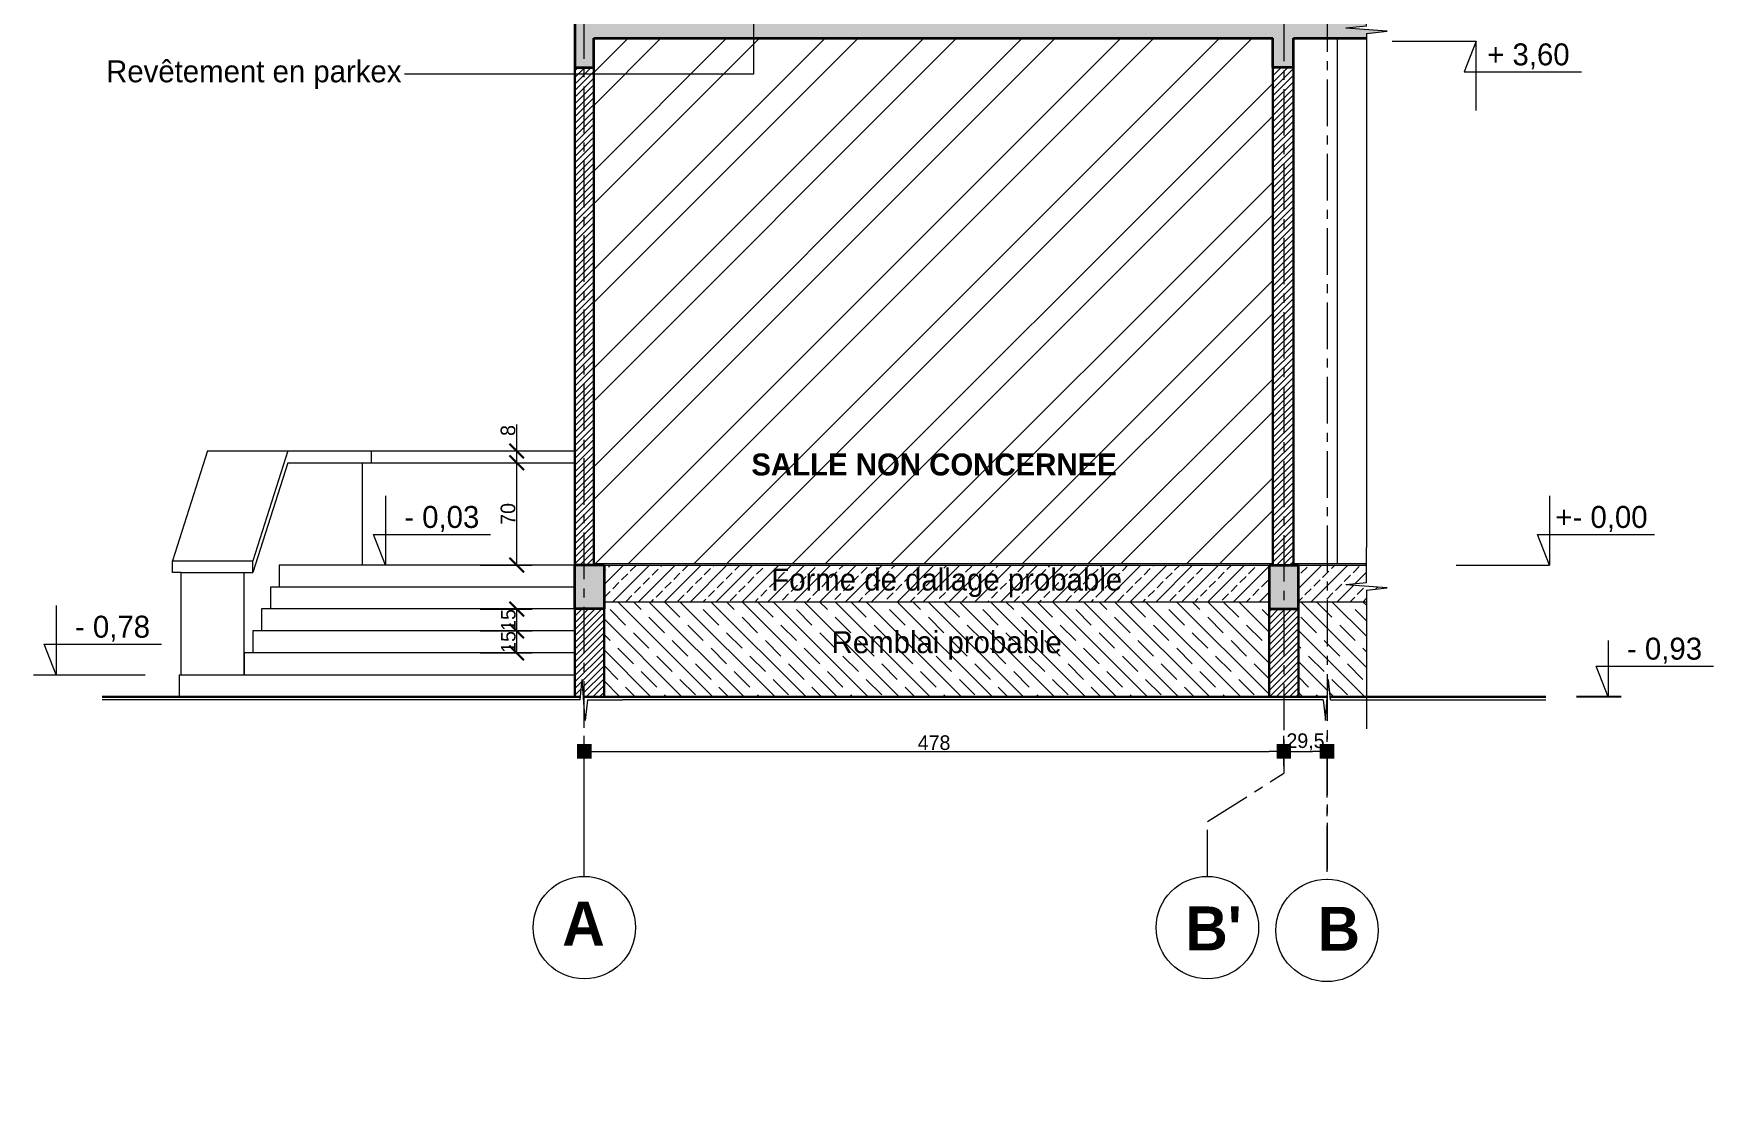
# Model space of a CAD drawing. Header units: centimetres. Extents: x -15293 to 11572, y -4790 to 2619.
# Drawn here: x 2341 to 3489, y 1375 to 2096 of the extents above; entities that cross this region are included whole.
import ezdxf
from ezdxf import colors
from ezdxf.entities.mleader import LeaderData, LeaderLine
from ezdxf.math import Vec2, Vec3

# ---------------------------------------------------------------- set-up
doc = ezdxf.new("R2010")
doc.units = ezdxf.units.CM
doc.linetypes.add('Axe', pattern=[1093.611073, 529.166651, -211.666656, 141.111112, -211.666656])
doc.linetypes.add('CENTER', pattern=[50.8, 31.75, -6.35, 6.35, -6.35])
doc.layers.get('0').update_dxf_attribs({"lineweight": 0})
for name, color, linetype, lineweight in [('Hachure', 7, 'Continuous', 30), ('Symbole de rupture', 6, 'Continuous', 0), ('TSJ_MUR', 1, 'Continuous', 30), ('TSJ_TN', 34, 'Continuous', 30), ('TSJ_VUE', 5, 'Continuous', 13)]:
    doc.layers.add(name, color=color, linetype=linetype, lineweight=lineweight)
for name, color, linetype, lineweight, true_color in [('TSJ_AXE', 7, 'CENTER', 0, 0xb80000), ('TSJ_COUPE', 7, 'Continuous', 35, 0xff4747), ('TSJ_HACHURE', 7, 'Axe', 0, 0x969696)]:
    doc.layers.add(name, color=color, linetype=linetype, lineweight=lineweight, true_color=true_color)
doc.layers.add('TSJ_COTATION', color=144, linetype='Continuous')
doc.layers.add('TSJ_TEXTE', color=6, linetype='Continuous')
doc.styles.get("Standard").update_dxf_attribs({"font": 'GOTHIC.TTF'})
doc.dimstyles.new('Axe cotation', dxfattribs={"dimtxt": 10, "dimasz": 10, "dimexe": 10.625, "dimexo": 5, "dimtad": 1, "dimtxsty": 'Standard', "dimblk": 'BOXFILLED', "dimcen": 8, "dimadec": 0, "dimazin": 0, "dimtfac": 1, "dimtmove": 0, "dimatfit": 3, "dimldrblk": 'BOXFILLED', "dimfxl": 1, "dimlwd": 9, "dimlwe": 9, "dimarcsym": 0})
doc.dimstyles.new('ISO-25', dxfattribs={"dimtxt": 10, "dimasz": 10, "dimexe": 10.625, "dimexo": 5, "dimtad": 1, "dimtxsty": 'Standard', "dimblk": 'ARCHTICK', "dimcen": 8, "dimadec": 0, "dimazin": 0, "dimtfac": 1, "dimtmove": 0, "dimatfit": 3, "dimldrblk": 'ARCHTICK', "dimfxl": 25, "dimfxlon": 1, "dimlwd": 9, "dimlwe": 9, "dimarcsym": 0})

# ---------------------------------------------------------------- blocks, each defined once
blk = doc.blocks.new('_Dot')
at = {"color": 0, "linetype": 'ByBlock', "lineweight": -2}
blk.add_line((-0.5, 0), (-1, 0), dxfattribs=at)
at = {"color": 0, "linetype": 'ByBlock', "const_width": 0.5}
blk.add_lwpolyline([(-0.25, 0, 1), (0.25, 0, 1)], format="xyb", close=True, dxfattribs=at)
blk = doc.blocks.new('Marque de rupture')
at = {"layer": 'Symbole de rupture', "lineweight": 20}
for p, q in [((0, -3.6), (0, 20.4)), ((0, -3.6), (-14.1, -5.1)), ((14.1, -7.1), (-14.1, -5.1)), ((0, -8.6), (14.1, -7.1)), ((0, -8.6), (0, -32.6))]:
    blk.add_line(p, q, dxfattribs=at)
blk = doc.blocks.new('_BoxFilled')
at = {"color": 0, "linetype": 'ByBlock', "lineweight": -2}
blk.add_line((-0.5, 0), (-1, 0), dxfattribs=at)
at = {"color": 0, "linetype": 'ByBlock'}
blk.add_solid([(-0.5, 0.5), (0.5, 0.5), (-0.5, -0.5), (0.5, -0.5)], dxfattribs=at)
blk = doc.blocks.new('*D384')
at = {"layer": 'Defpoints', "color": 0, "linetype": 'ByBlock', "transparency": 16777216}
for p in [(3195, 1605.4), (3195, 1590.4), (2717, 1520)]:
    blk.add_point(p, dxfattribs=at)
at = {"layer": 'TSJ_AXE', "color": 0, "linetype": 'ByBlock', "lineweight": 9, "transparency": 16777216}
for p, q in [((2717, 1525), (2717, 1616.1)), ((3195, 1595.4), (3195, 1616.1)), ((2727, 1605.4), (3185, 1605.4))]:
    blk.add_line(p, q, dxfattribs=at)
at = {"layer": 'TSJ_AXE', "color": 0, "linetype": 'ByBlock', "lineweight": 9, "transparency": 16777216, "xscale": 10, "yscale": 10, "zscale": 10, "rotation": 180}
blk.add_blockref('_BoxFilled', (2717, 1605.4), dxfattribs=at)
at = {"layer": 'TSJ_AXE', "color": 0, "linetype": 'ByBlock', "lineweight": 9, "transparency": 16777216, "xscale": 10, "yscale": 10, "zscale": 10}
blk.add_blockref('_BoxFilled', (3195, 1605.4), dxfattribs=at)
at = {"layer": 'TSJ_AXE', "color": 0, "linetype": 'ByBlock', "transparency": 16777216, "insert": (2956, 1611.3), "char_height": 10, "attachment_point": 5}
blk.add_mtext('478', dxfattribs=at)
blk = doc.blocks.new('*D385')
at = {"layer": 'Defpoints', "color": 0, "transparency": 16777216}
for p in [(3224.5, 1605.4), (3195, 1590.4), (3224.5, 1518)]:
    blk.add_point(p, dxfattribs=at)
at = {"layer": 'TSJ_AXE', "color": 0, "lineweight": 9, "transparency": 16777216}
for p, q in [((3195, 1595.4), (3195, 1616.1)), ((3224.5, 1523), (3224.5, 1616.1)), ((3205, 1605.4), (3214.5, 1605.4))]:
    blk.add_line(p, q, dxfattribs=at)
at = {"layer": 'TSJ_AXE', "color": 0, "lineweight": 9, "transparency": 16777216, "xscale": 10, "yscale": 10, "zscale": 10, "rotation": 180}
blk.add_blockref('_BoxFilled', (3195, 1605.4), dxfattribs=at)
at = {"layer": 'TSJ_AXE', "color": 0, "lineweight": 9, "transparency": 16777216, "xscale": 10, "yscale": 10, "zscale": 10}
blk.add_blockref('_BoxFilled', (3224.5, 1605.4), dxfattribs=at)
at = {"layer": 'TSJ_AXE', "color": 0, "transparency": 16777216, "insert": (3209.8, 1611.8), "char_height": 10, "attachment_point": 5}
blk.add_mtext('29,5', dxfattribs=at)
blk = doc.blocks.new('_ArchTick')
at = {"color": 0, "linetype": 'ByBlock', "const_width": 0.15}
blk.add_lwpolyline([(-0.5, -0.5), (0.5, 0.5)], dxfattribs=at)
blk = doc.blocks.new('*D506')
at = {"layer": 'Defpoints', "color": 0, "transparency": 16777216}
for p in [(2496.5, 1687.7), (2670.8, 1687.7), (2490.5, 1672.7)]:
    blk.add_point(p, dxfattribs=at)
at = {"layer": 'TSJ_COTATION', "color": 0, "lineweight": 9, "transparency": 16777216}
for p, q in [((2645.8, 1687.7), (2681.4, 1687.7)), ((2670.8, 1672.7), (2670.8, 1687.7)), ((2645.8, 1672.7), (2681.4, 1672.7))]:
    blk.add_line(p, q, dxfattribs=at)
at = {"layer": 'TSJ_COTATION', "color": 0, "lineweight": 9, "transparency": 16777216, "xscale": 10, "yscale": 10, "zscale": 10}
for p, rotation in [((2670.8, 1687.7), 90), ((2670.8, 1672.7), 270)]:
    blk.add_blockref('_ArchTick', p, dxfattribs=dict(at, rotation=rotation))
at = {"layer": 'TSJ_COTATION', "color": 0, "transparency": 16777216, "insert": (2665.1, 1680.2), "char_height": 10, "attachment_point": 5, "rotation": 90}
blk.add_mtext('15', dxfattribs=at)
blk = doc.blocks.new('*D507')
at = {"layer": 'Defpoints', "color": 0, "transparency": 16777216}
for p in [(2502.5, 1702.7), (2670.8, 1702.7), (2496.5, 1687.7)]:
    blk.add_point(p, dxfattribs=at)
at = {"layer": 'TSJ_COTATION', "color": 0, "lineweight": 9, "transparency": 16777216}
for p, q in [((2645.8, 1702.7), (2681.4, 1702.7)), ((2670.8, 1687.7), (2670.8, 1702.7)), ((2645.8, 1687.7), (2681.4, 1687.7))]:
    blk.add_line(p, q, dxfattribs=at)
at = {"layer": 'TSJ_COTATION', "color": 0, "lineweight": 9, "transparency": 16777216, "xscale": 10, "yscale": 10, "zscale": 10}
for p, rotation in [((2670.8, 1702.7), 90), ((2670.8, 1687.7), 270)]:
    blk.add_blockref('_ArchTick', p, dxfattribs=dict(at, rotation=rotation))
at = {"layer": 'TSJ_COTATION', "color": 0, "transparency": 16777216, "insert": (2665.1, 1695.2), "char_height": 10, "attachment_point": 5, "rotation": 90}
blk.add_mtext('15', dxfattribs=at)
blk = doc.blocks.new('*D508')
at = {"layer": 'Defpoints', "color": 0, "transparency": 16777216}
for p in [(2579.9, 1802.7), (2670.8, 1802.7), (2573.9, 1732.7)]:
    blk.add_point(p, dxfattribs=at)
at = {"layer": 'TSJ_COTATION', "color": 0, "lineweight": 9, "transparency": 16777216}
for p, q in [((2645.8, 1802.7), (2681.4, 1802.7)), ((2670.8, 1732.7), (2670.8, 1802.7)), ((2645.8, 1732.7), (2681.4, 1732.7))]:
    blk.add_line(p, q, dxfattribs=at)
at = {"layer": 'TSJ_COTATION', "color": 0, "lineweight": 9, "transparency": 16777216, "xscale": 10, "yscale": 10, "zscale": 10}
for p, rotation in [((2670.8, 1802.7), 90), ((2670.8, 1732.7), 270)]:
    blk.add_blockref('_ArchTick', p, dxfattribs=dict(at, rotation=rotation))
at = {"layer": 'TSJ_COTATION', "color": 0, "transparency": 16777216, "insert": (2664.9, 1767.7), "char_height": 10, "attachment_point": 5, "rotation": 90}
blk.add_mtext('70', dxfattribs=at)
blk = doc.blocks.new('*D509')
at = {"layer": 'Defpoints', "color": 0, "transparency": 16777216}
for p in [(2571.5, 1810.7), (2571.5, 1802.7), (2670.8, 1810.7)]:
    blk.add_point(p, dxfattribs=at)
at = {"layer": 'TSJ_COTATION', "color": 0, "lineweight": 9, "transparency": 16777216}
for p, q in [((2670.8, 1810.7), (2670.8, 1828.7)), ((2645.8, 1810.7), (2681.4, 1810.7)), ((2645.8, 1802.7), (2681.4, 1802.7)), ((2670.8, 1802.7), (2670.8, 1810.7))]:
    blk.add_line(p, q, dxfattribs=at)
at = {"layer": 'TSJ_COTATION', "color": 0, "lineweight": 9, "transparency": 16777216, "xscale": 10, "yscale": 10, "zscale": 10}
for p, rotation in [((2670.8, 1810.7), 90), ((2670.8, 1802.7), 270)]:
    blk.add_blockref('_ArchTick', p, dxfattribs=dict(at, rotation=rotation))
at = {"layer": 'TSJ_COTATION', "color": 0, "transparency": 16777216, "insert": (2664.9, 1824.7), "char_height": 10, "attachment_point": 5, "rotation": 90}
blk.add_mtext('8', dxfattribs=at)

msp = doc.modelspace()

# ---------------------------------------------------------------- hatches: boundary and pattern name
at = {"layer": 'TSJ_HACHURE', "lineweight": 0, "true_color": 0xc7c8ca}
h = msp.add_hatch(dxfattribs=at)
h.set_pattern_fill('ANSI31', color=9)
h.set_pattern_definition([(45, (661.058, -243.9354), (-2.245064, 2.245064), [])])
h.paths.add_polyline_path([(2717, 1702.715), (2710.5, 1702.715), (2710.5, 1642.715), (2714.299, 1642.715), (2715.568, 1654.681), (2716.414, 1642.715), (2717, 1642.715)])
h.paths.add_polyline_path([(2730.5, 1702.715), (2717, 1702.715), (2717, 1642.715), (2730.5, 1642.715)])
h.paths.add_polyline_path([(3195, 1702.715), (3185, 1702.715), (3185, 1642.715), (3195, 1642.715)])
h.paths.add_polyline_path([(3205, 1702.715), (3195, 1702.715), (3195, 1642.715), (3205, 1642.715)])
h.paths.add_polyline_path([(3195, 2072.715), (3187.5, 2072.715), (3187.5, 1732.715), (3195, 1732.715)])
h.paths.add_polyline_path([(3201.5, 2072.715), (3195, 2072.715), (3195, 1732.715), (3201.5, 1732.715)])
h.paths.add_polyline_path([(2723.5, 2521.715), (2719.932, 2521.715), (2718.432, 2535.856), (2716.432, 2507.573), (2714.932, 2521.715), (2710.5, 2521.715), (2710.5, 2496.715), (2723.5, 2496.715)])
h.paths.add_polyline_path([(3201.5, 2521.715), (3197.932, 2521.715), (3196.432, 2535.856), (3194.432, 2507.573), (3192.932, 2521.715), (3188.5, 2521.715), (3188.5, 2496.715), (3201.5, 2496.715)])
h.paths.add_polyline_path([(2723.5, 2464.715), (2710.852, 2464.715), (2710.5, 2464.568), (2710.5, 2449.715), (2723.5, 2449.715)])
h.paths.add_polyline_path([(2723.5, 2194.715), (2710.5, 2194.715), (2710.5, 2104.715), (2723.5, 2104.715)])
h.paths.add_polyline_path([(3201.5, 2464.715), (3188.5, 2464.715), (3188.5, 2394.715), (3201.5, 2394.715)])
h.paths.add_polyline_path([(2710.5, 2464.568), (2710.852, 2464.715), (2710.5, 2464.715)])
h.paths.add_polyline_path([(2710.5, 1732.715), (2723.5, 1732.715), (2723.5, 2072.715), (2710.5, 2072.715)])
at = {"layer": 'TSJ_HACHURE', "true_color": 0xc7c8ca}
h = msp.add_hatch(color=9, dxfattribs=at)
h.dxf.hatch_style = 1
h.paths.add_polyline_path([(2717, 1732.715), (2710.5, 1732.715), (2710.5, 1702.715), (2717, 1702.715)])
h.paths.add_polyline_path([(2730.5, 1732.715), (2717, 1732.715), (2717, 1702.715), (2730.5, 1702.715)])
h.paths.add_polyline_path([(3195, 1732.715), (3185, 1732.715), (3185, 1702.715), (3195, 1702.715)])
h.paths.add_polyline_path([(3205, 1732.715), (3195, 1732.715), (3195, 1702.715), (3205, 1702.715)])
h.paths.add_polyline_path([(3195, 2092.715), (3187.5, 2092.715), (3187.5, 2072.715), (3195, 2072.715)], flags=17)
h.paths.add_polyline_path([(3201.5, 2092.715), (3195, 2092.715), (3195, 2072.715), (3201.5, 2072.715)], flags=17)
h.paths.add_polyline_path([(2723.5, 2449.715), (2710.5, 2449.715), (2710.5, 2439.715), (2702.5, 2439.715), (2702.5, 2429.715), (2723.5, 2429.715)])
h.paths.add_polyline_path([(2723.5, 2379.715), (2711.5, 2379.715), (2711.5, 2369.715), (2723.5, 2369.715)])
h.paths.add_polyline_path([(2723.5, 2204.715), (2702.5, 2204.715), (2702.5, 2194.715), (2723.5, 2194.715)])
h.paths.add_polyline_path([(3201.5, 2394.715), (3188.5, 2394.715), (3188.5, 2374.715), (3201.5, 2374.715)])
h.paths.add_polyline_path([(2723.5, 2484.715), (3188.5, 2484.715), (3188.5, 2464.715), (3201.5, 2464.715), (3201.5, 2484.715), (3251.5, 2484.715), (3251.5, 2488.147), (3265.642, 2489.647), (3237.358, 2491.647), (3251.5, 2493.147), (3251.5, 2496.715), (3201.5, 2496.715), (3188.5, 2496.715), (2710.5, 2496.715), (2710.5, 2464.715), (2723.5, 2464.715)])
h.paths.add_polyline_path([(2723.5, 2092.715), (3251.5, 2092.715), (3251.5, 2096.147), (3265.642, 2097.647), (3237.358, 2099.647), (3251.5, 2101.147), (3251.5, 2104.715), (3201.5, 2104.715), (3188.5, 2104.715), (2710.5, 2104.715), (2710.5, 2072.715), (2723.5, 2072.715)])
at = {"layer": 'TSJ_HACHURE', "true_color": 0xc7c8ca, "transparency": 33554687}
h = msp.add_hatch(dxfattribs=at)
h.set_pattern_fill('ANSI32', color=9, scale=5)
h.set_pattern_definition([(45, (661.06, 1421.273), (-33.676, 33.676), []), (45, (683.51, 1421.273), (-33.676, 33.676), [])])
h.paths.add_polyline_path([(2832.555, 2092.715), (2723.5, 2092.715), (2723.5, 2072.715), (2723.5, 2068.128), (2832.555, 2068.128)], flags=17)
h.paths.add_polyline_path([(2831.832, 1785.527), (3080.699, 1785.527), (3080.699, 1818.346), (2831.832, 1818.346)], flags=24)
h.paths.add_polyline_path([(2846.582, 937.7), (3095.449, 937.7), (3095.449, 970.519), (2846.582, 970.519)], flags=24)
h.paths.add_polyline_path([(3187.5, 2072.715), (3195, 2072.715), (3195, 2092.715), (2832.555, 2092.715), (2832.555, 2068.128), (2723.5, 2068.128), (2723.5, 1733.715), (3187.5, 1733.715)])
at = {"layer": 'TSJ_HACHURE'}
h = msp.add_hatch(dxfattribs=at)
h.set_pattern_fill('JIS_STN_2.5', color=256, scale=5)
h.set_pattern_definition([(45, (661.058, -243.935), (-8.838835, 8.838835), []), (45, (669.883, -243.935), (-8.838835, 8.838835), [6, -2.5])])
h.paths.add_polyline_path([(3224.5, 1732.715), (3205, 1732.715), (3205, 1707.715), (3224.5, 1707.715)])
h.paths.add_polyline_path([(3251.5, 1715.715), (3265.642, 1717.215), (3237.358, 1719.215), (3251.5, 1720.715), (3251.5, 1732.715), (3224.5, 1732.715), (3224.5, 1707.715), (3251.5, 1707.715)])
h.paths.add_polyline_path([(2819.505, 1706.693), (3109.007, 1706.693), (3109.007, 1739.074), (2819.505, 1739.074)], flags=9)
edge = h.paths.add_edge_path()
edge.add_line((3185, 1707.715), (3185, 1732.715))
edge.add_line((3185, 1732.715), (3122.598, 1732.715))
edge.add_arc((3121.598, 1732.715), 1, -90, 0, ccw=False)
edge.add_arc((3121.598, 1732.715), 1, 180, 270, ccw=False)
edge.add_line((3120.598, 1732.715), (2730.5, 1732.715))
edge.add_line((2730.5, 1732.715), (2730.5, 1707.715))
edge.add_line((2730.5, 1707.715), (3185, 1707.715))
h = msp.add_hatch(dxfattribs=at)
h.set_pattern_fill('JIS_STN_1E', color=256, scale=15, angle=90)
h.set_pattern_definition([(135, (661.058, -243.935), (-10.6066, -10.6066), []), (135, (661.058, -233.36), (-10.6066, -10.6066), [15, -7.5])])
h.paths.add_polyline_path([(3224.5, 1707.715), (3205, 1707.715), (3205, 1702.715), (3205, 1642.715), (3224.5, 1642.715)])
h.paths.add_polyline_path([(3251.5, 1691.715), (3251.5, 1707.715), (3224.5, 1707.715), (3224.5, 1642.715), (3224.654, 1642.715), (3225.5, 1654.681), (3226.769, 1642.715), (3251.5, 1642.715)])
h.paths.add_polyline_path([(2868.865, 1663.62), (3059.566, 1663.62), (3059.566, 1696.001), (2868.865, 1696.001)], flags=24)
h.paths.add_polyline_path([(3185, 1642.715), (3185, 1696.128), (3121.598, 1696.128), (3121.598, 1707.715), (2730.5, 1707.715), (2730.5, 1642.715)])
h.paths.add_polyline_path([(3185, 1696.128), (3185, 1707.715), (3121.598, 1707.715), (3121.598, 1696.128)])

# ---------------------------------------------------------------- linework, layer by layer
at = {"layer": 'Hachure', "color": 9, "lineweight": 0, "true_color": 0xc7c8ca}
for p, q in [((2723.5, 1732.715), (3185, 1732.715)), ((3205, 1732.715), (3251.5, 1732.715)), ((3205, 1732.715), (3218, 1732.715)), ((2730.5, 1707.715), (3185, 1707.715)), ((3205, 1707.715), (3251.5, 1707.715)), ((3205, 1707.715), (3211, 1707.715))]:
    msp.add_line(p, q, dxfattribs=at)
at = {"layer": 'Symbole de rupture', "lineweight": 0}
for p, q in [((3251.5, 2072.147), (3251.5, 1744.715)), ((3251.5, 1691.715), (3251.5, 1620.715)), ((2690.068, 1640.539), (2387.632, 1640.539)), ((3198, 1640.539), (2743.068, 1640.539)), ((3251, 1640.539), (3374.061, 1640.539))]:
    msp.add_line(p, q, dxfattribs=at)
at = {"layer": 'TSJ_AXE'}
for p, q in [((2717, 1519.978), (2717, 2515.604)), ((3195, 2515.164), (3195, 1590.416)), ((3224.5, 2521.715), (3224.5, 1518.044)), ((3142.772, 1557.474), (3195, 1590.416)), ((3142.772, 1519.978), (3142.772, 1557.474))]:
    msp.add_line(p, q, dxfattribs=at)
at = {"layer": 'TSJ_AXE', "linetype": 'ByBlock'}
for centre in [(2717, 1484.978), (3142.772, 1484.978), (3224.5, 1483.044)]:
    msp.add_circle(centre, 35, dxfattribs=at)
at = {"layer": 'TSJ_COTATION', "lineweight": 9}
for p, q in [((3268.952, 2090.715), (3326.5, 2090.715)), ((3312.816, 1732.715), (3376.448, 1732.715)), ((2340.698, 1657.715), (2416.834, 1657.715))]:
    msp.add_line(p, q, dxfattribs=at)
at = {"layer": 'TSJ_COTATION'}
msp.add_line((3425.514, 1642.715), (3394.895, 1642.715), dxfattribs=at)
at = {"layer": 'TSJ_COTATION', "lineweight": 9}
for points in [[(3326.5, 2043.375), (3326.5, 2090.715), (3318.299, 2069.732), (3398.299, 2069.732)], [(2581.195, 1780.055), (2581.195, 1732.715), (2572.994, 1753.698), (2652.994, 1753.698)], [(3376.448, 1780.055), (3376.448, 1732.715), (3368.247, 1753.698), (3448.247, 1753.698)], [(2356.213, 1705.055), (2356.213, 1657.715), (2348.012, 1678.698), (2428.012, 1678.698)], [(3416.735, 1681.126), (3416.735, 1642.715), (3408.534, 1663.698), (3488.534, 1663.698)]]:
    msp.add_lwpolyline(points, dxfattribs=at)
at = {"layer": 'TSJ_COUPE'}
for p, q in [((2710.5, 2104.715), (2710.5, 2072.715)), ((2723.5, 2092.715), (3187.5, 2092.715)), ((2723.5, 2072.715), (2723.5, 2092.715)), ((3187.5, 2072.715), (3187.5, 2092.715)), ((3201.5, 2072.715), (3201.5, 2092.715)), ((3201.5, 2092.715), (3251.5, 2092.715)), ((2710.5, 2072.715), (2723.5, 2072.715)), ((3201.5, 2072.715), (3187.5, 2072.715)), ((2730.5, 1732.715), (2710.5, 1732.715)), ((2710.5, 1702.715), (2710.5, 1732.715)), ((2730.5, 1732.715), (2730.5, 1702.715)), ((3185, 1732.715), (3205, 1732.715)), ((3185, 1732.715), (3185, 1702.715)), ((3205, 1702.715), (3205, 1732.715)), ((2730.5, 1702.715), (2710.5, 1702.715)), ((3185, 1702.715), (3205, 1702.715))]:
    msp.add_line(p, q, dxfattribs=at)
at = {"layer": 'TSJ_HACHURE', "color": 9, "lineweight": 0, "true_color": 0xc7c8ca}
for p, q in [((2723.5, 1733.715), (3187.5, 1733.715)), ((3201.5, 1733.715), (3251.5, 1733.715))]:
    msp.add_line(p, q, dxfattribs=at)
at = {"layer": 'TSJ_MUR'}
for p, q in [((2710.5, 1730.715), (2710.5, 2072.715)), ((2723.5, 2072.715), (2723.5, 1732.715)), ((3187.5, 2072.715), (3187.5, 1732.715)), ((3201.5, 2072.715), (3201.5, 1732.715)), ((2710.5, 1642.715), (2710.5, 1702.715)), ((2730.5, 1702.715), (2730.5, 1642.715)), ((3185, 1702.715), (3185, 1642.715)), ((3205, 1642.715), (3205, 1702.715))]:
    msp.add_line(p, q, dxfattribs=at)
at = {"layer": 'TSJ_TN'}
for p, q in [((2387.632, 1642.715), (2714.299, 1642.715)), ((2716.414, 1642.715), (3224.654, 1642.715)), ((3226.733, 1642.715), (3374.061, 1642.715))]:
    msp.add_line(p, q, dxfattribs=at)
at = {"layer": 'TSJ_VUE', "lineweight": 9}
msp.add_line((3231.5, 2092.715), (3231.5, 1733.715), dxfattribs=at)
at = {"layer": 'TSJ_VUE'}
for p, q in [((2459.5, 1810.715), (2435.5, 1735.715)), ((2459.5, 1810.715), (2710.5, 1810.715)), ((2514.5, 1810.715), (2490.5, 1735.715)), ((2514.5, 1802.715), (2490.5, 1727.715)), ((2514.5, 1802.715), (2565.5, 1802.715)), ((2565.5, 1732.715), (2565.5, 1802.715)), ((2565.5, 1802.715), (2710.5, 1802.715)), ((2571.5, 1802.715), (2571.5, 1810.715)), ((2435.5, 1727.715), (2435.5, 1735.715)), ((2435.5, 1735.715), (2490.5, 1735.715)), ((2490.5, 1727.715), (2490.5, 1735.715)), ((2441.5, 1727.715), (2435.5, 1727.715)), ((2441.5, 1657.715), (2441.5, 1727.715)), ((2441.5, 1727.715), (2484.5, 1727.715)), ((2484.5, 1657.715), (2484.5, 1727.715)), ((2484.5, 1727.715), (2490.5, 1727.715)), ((2710.5, 1732.715), (2508.5, 1732.715)), ((2508.5, 1732.715), (2508.5, 1717.715)), ((2710.5, 1717.715), (2502.5, 1717.715)), ((2502.5, 1717.715), (2502.5, 1702.715)), ((2710.5, 1702.715), (2496.5, 1702.715)), ((2496.5, 1702.715), (2496.5, 1687.715)), ((2710.5, 1687.715), (2490.5, 1687.715)), ((2490.5, 1687.715), (2490.5, 1672.715)), ((2710.5, 1672.715), (2484.5, 1672.715)), ((2484.5, 1672.715), (2484.5, 1657.715)), ((2440.5, 1642.715), (2440.5, 1657.715)), ((2440.5, 1657.715), (2710.5, 1657.715))]:
    msp.add_line(p, q, dxfattribs=at)

# ---------------------------------------------------------------- block references
for p in [(3251.5, 2104.715), (3251.5, 1724.283)]:
    msp.add_blockref('Marque de rupture', p)
at = {"layer": 'Symbole de rupture', "lineweight": 0, "xscale": -1, "rotation": 90}
msp.add_blockref('Marque de rupture', (2710.5, 1640.539), dxfattribs=at)
at = {"layer": 'Symbole de rupture', "lineweight": 0, "rotation": 270}
msp.add_blockref('Marque de rupture', (3230.568, 1640.539), dxfattribs=at)

# ---------------------------------------------------------------- texts
at = {"layer": 'TSJ_AXE', "char_height": 30, "attachment_point": 1}
for s, insert in [('{\\fCentury Gothic|b1|i0|c0|p34;A}', (2701.937, 1502.725)), ("{\\fCentury Gothic|b1|i0|c0|p34;B'}", (3127.738, 1499.433)), ('{\\fCentury Gothic|b1|i0|c0|p34;B}', (3218.088, 1499.145))]:
    msp.add_mtext_dynamic_manual_height_columns(s, width=43.00473, gutter_width=12.5, heights=[0], dxfattribs=dict(at, insert=insert))
at = {"layer": 'TSJ_COTATION', "lineweight": 9, "char_height": 15, "attachment_point": 5}
for s, width, heights, insert in [('\\pi-45,l60,t60;+ 3,60', 111.60365, [0], (3354.619, 2080.343)), ('\\pi-45,l60,t60; - 0,03', 111.60365, [0], (2609.314, 1764.222)), ('\\pi-45,l60,t60;+- 0,00', 111.60365, [0], (3404.567, 1764.222)), ('Forme de dallage probable', 570.44517, [2.167], (2964.634, 1720.558)), ('\\pi-45,l60,t60; - 0,78', 111.60365, [0], (2384.332, 1689.222)), ('Remblai probable', 570.44517, [2.167], (2964.634, 1677.771)), ('\\pi-45,l60,t60; - 0,93', 111.60365, [0], (3444.854, 1674.222))]:
    msp.add_mtext_dynamic_manual_height_columns(s, width=width, gutter_width=12.5, heights=heights, dxfattribs=dict(at, insert=insert))
at = {"layer": 'TSJ_TEXTE', "insert": (2956, 1801.376), "char_height": 15, "attachment_point": 5}
msp.add_mtext_dynamic_manual_height_columns('{\\fCentury Gothic|b1|i0|c0|p34;SALLE NON CONCERNEE}', width=357.33725, gutter_width=12.5, heights=[2.167], dxfattribs=at)

# ---------------------------------------------------------------- dimensions: what is measured, and where the dimension line sits
at = {"layer": 'TSJ_AXE', "linetype": 'ByBlock'}
dim = msp.add_linear_dim(base=(3195, 1605.431), p1=(2717, 1519.978), p2=(3195, 1590.416), dimstyle='Axe cotation', dxfattribs=at)
dim.commit()
dim.dimension.update_dxf_attribs({"geometry": '*D384', "text_midpoint": (2956, 1611.307)})
at = {"layer": 'TSJ_AXE'}
dim = msp.add_linear_dim(base=(3224.5, 1605.431), p1=(3195, 1590.416), p2=(3224.5, 1518.044), dimstyle='Axe cotation', dxfattribs=at)
dim.commit()
dim.dimension.update_dxf_attribs({"geometry": '*D385', "text_midpoint": (3209.75, 1611.766)})
at = {"layer": 'TSJ_COTATION'}
dim = msp.add_linear_dim(base=(2670.801, 1810.715), p1=(2571.5, 1802.715), p2=(2571.5, 1810.715), angle=90, dimstyle='ISO-25', dxfattribs=at)
dim.commit()
dim.dimension.update_dxf_attribs({"geometry": '*D509', "text_midpoint": (2664.924, 1824.725)})
for base, p1, p2, picture, middle in [((2670.801, 1802.715), (2573.932, 1732.715), (2579.932, 1802.715), '*D508', (2664.924, 1767.715)), ((2670.801, 1702.715), (2496.5, 1687.715), (2502.5, 1702.715), '*D507', (2665.05, 1695.215)), ((2670.801, 1687.715), (2490.5, 1672.715), (2496.5, 1687.715), '*D506', (2665.05, 1680.215))]:
    dim = msp.add_linear_dim(base=base, p1=p1, p2=p2, angle=90, dimstyle='ISO-25', override={"dimtmove": 1}, dxfattribs=at)
    dim.commit()
    dim.dimension.update_dxf_attribs({"geometry": picture, "text_midpoint": middle})

# ---------------------------------------------------------------- leaders
at = {"layer": 'TSJ_COTATION', "lineweight": 9}
ml = msp.add_multileader_mtext('Standard', dxfattribs=at)
ml.set_content('Plinthe en bois', color=256)
ml.set_leader_properties(lineweight=0)
ml.set_arrow_properties(name='DOT')
ml.build(insert=Vec2(0, 0))
ctx = ml.context
ctx.base_point, ctx.char_height, ctx.plane_origin = Vec3(2445.476, 2110.981), 15, Vec3(2724.65, 2112.875)
ctx.text_align_type = 2
notes = []
notes.append((ctx, [(1, (1, 1, 0), (2612.967, 2110.981), (-1, 0), 21.312, [(0, [(2724.5, 2109.715)], 0, [])])]))
ctx.mtext.insert, ctx.mtext.alignment, ctx.mtext.flow_direction = Vec3(2589.655, 2118.624), 3, 5
ml = msp.add_multileader_mtext('Standard', dxfattribs=at)
ml.set_content('Revêtement en parkex', color=256)
ml.set_leader_properties(lineweight=0)
ml.set_arrow_properties(name='DOT')
ml.build(insert=Vec2(0, 0))
ctx = ml.context
ctx.base_point, ctx.char_height, ctx.plane_origin = Vec3(2360.13, 2068.128), 15, Vec3(2724.65, 2069.7)
ctx.text_align_type = 2
notes.append((ctx, [(1, (1, 1, 0), (2832.555, 2068.128), (-1, 0), 238.49, [(0, [(2832.555, 2104.715)], 0, [])])]))
ctx.mtext.insert, ctx.mtext.alignment, ctx.mtext.flow_direction = Vec3(2592.065, 2077.657), 3, 5
for ctx, leaders in notes:
    for number, flags, end, landing, length, lines in leaders:
        leader = LeaderData()
        leader.index, (leader.has_last_leader_line, leader.has_dogleg_vector, leader.attachment_direction) = number, flags
        leader.last_leader_point, leader.dogleg_vector, leader.dogleg_length = Vec3(end), Vec3(landing), length
        for number, points, colour, breaks in lines:
            line = LeaderLine()
            line.index, line.vertices, line.color, line.breaks = number, Vec3.list(points), colors.encode_raw_color(colour), breaks
            leader.lines.append(line)
        ctx.leaders.append(leader)

doc.saveas('drawing.dxf')
